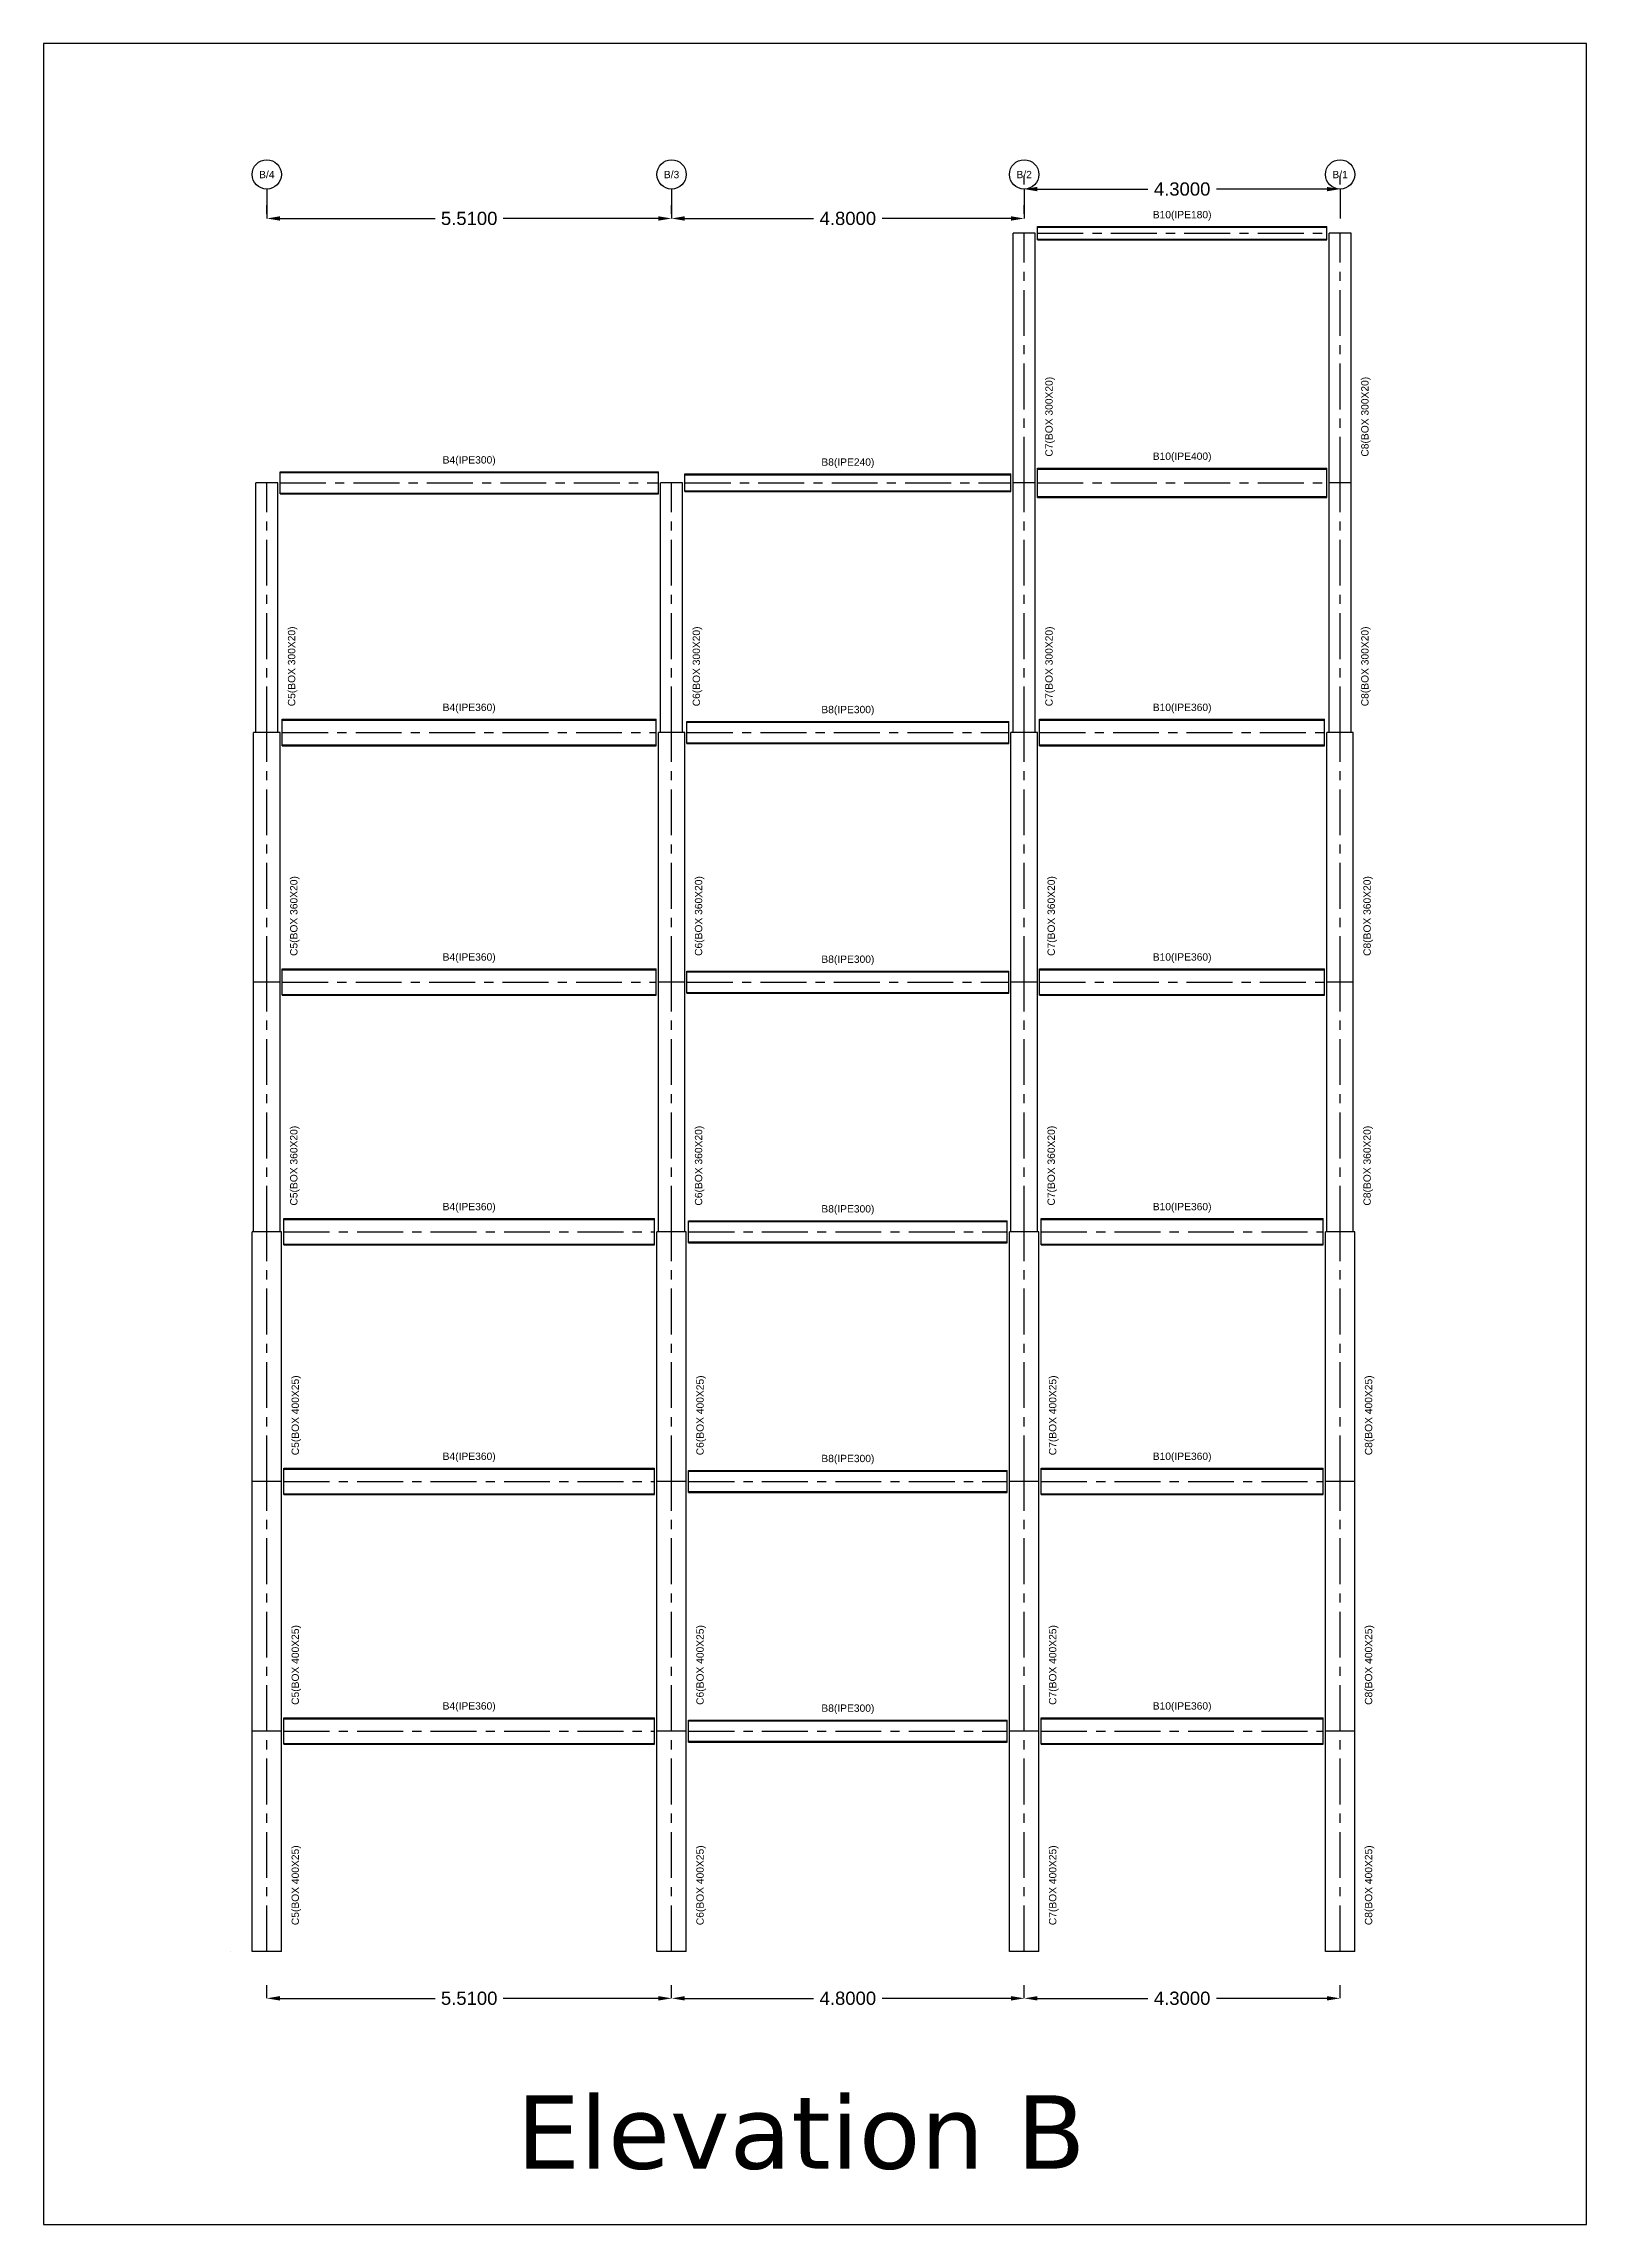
# Model space of a CAD drawing. Header units: metres. Extents: x 158 to 495, y 93 to 262.
# Drawn here: x 298.81 to 319.81, y 231.61 to 261.31 of the extents above; entities that cross this region are included whole.
import ezdxf
from ezdxf.enums import TextEntityAlignment as Align

# ---------------------------------------------------------------- set-up
doc = ezdxf.new("R2010")
doc.units = ezdxf.units.M
doc.header["$MEASUREMENT"] = 0
doc.linetypes.add('CENTER', pattern=[2, 1.25, -0.25, 0.25, -0.25])
doc.styles.get("Standard").update_dxf_attribs({"font": 'arial.ttf'})
doc.dimstyles.get("Standard").update_dxf_attribs({"dimtxt": 0.18, "dimasz": 0.18, "dimexe": 0.18, "dimexo": 0.0625, "dimgap": 0.09, "dimtad": 0, "dimtih": 1, "dimtoh": 1, "dimdec": 4, "dimzin": 0, "dimdsep": 46, "dimtxsty": 'Standard', "dimcen": 0.09, "dimadec": 0, "dimazin": 0, "dimtfac": 1, "dimtdec": 4, "dimtofl": 0, "dimtmove": 0, "dimatfit": 3, "dimfxl": 1, "dimtolj": 1, "dimtzin": 0, "dimarcsym": 0})

# ---------------------------------------------------------------- blocks, each defined once
blk = doc.blocks.new('*D149')
at = {"color": 0, "lineweight": -2, "transparency": 16777216}
for p, q in [((301.845, 234.687), (301.845, 234.865)), ((302.025, 234.685), (304.137, 234.685)), ((307.175, 234.685), (305.063, 234.685)), ((307.355, 234.687), (307.355, 234.865))]:
    blk.add_line(p, q, dxfattribs=at)
at = {"color": 0, "transparency": 16777216}
for points in [[(302.025, 234.715), (302.025, 234.655), (301.845, 234.685)], [(307.175, 234.715), (307.175, 234.655), (307.355, 234.685)]]:
    blk.add_solid(points, dxfattribs=at)
at = {"layer": 'Defpoints', "color": 0, "transparency": 16777216}
for p in [(307.355, 234.685), (301.845, 234.625), (307.355, 234.625)]:
    blk.add_point(p, dxfattribs=at)
at = {"color": 0, "transparency": 16777216, "insert": (304.6, 234.685), "char_height": 0.18, "attachment_point": 5}
blk.add_mtext('\\A1;5.5100', dxfattribs=at)
blk = doc.blocks.new('*D150')
at = {"color": 0, "lineweight": -2, "transparency": 16777216}
for p, q in [((307.355, 234.687), (307.355, 234.865)), ((307.535, 234.685), (309.288, 234.685)), ((311.975, 234.685), (310.222, 234.685)), ((312.155, 234.687), (312.155, 234.865))]:
    blk.add_line(p, q, dxfattribs=at)
at = {"color": 0, "transparency": 16777216}
for points in [[(307.535, 234.715), (307.535, 234.655), (307.355, 234.685)], [(311.975, 234.715), (311.975, 234.655), (312.155, 234.685)]]:
    blk.add_solid(points, dxfattribs=at)
at = {"layer": 'Defpoints', "color": 0, "transparency": 16777216}
for p in [(312.155, 234.685), (307.355, 234.625), (312.155, 234.625)]:
    blk.add_point(p, dxfattribs=at)
at = {"color": 0, "transparency": 16777216, "insert": (309.755, 234.685), "char_height": 0.18, "attachment_point": 5}
blk.add_mtext('\\A1;4.8000', dxfattribs=at)
blk = doc.blocks.new('*D151')
at = {"color": 0, "lineweight": -2, "transparency": 16777216}
for p, q in [((312.155, 234.687), (312.155, 234.865)), ((312.335, 234.685), (313.838, 234.685)), ((316.275, 234.685), (314.772, 234.685)), ((316.455, 234.687), (316.455, 234.865))]:
    blk.add_line(p, q, dxfattribs=at)
at = {"color": 0, "transparency": 16777216}
for points in [[(312.335, 234.715), (312.335, 234.655), (312.155, 234.685)], [(316.275, 234.715), (316.275, 234.655), (316.455, 234.685)]]:
    blk.add_solid(points, dxfattribs=at)
at = {"layer": 'Defpoints', "color": 0, "transparency": 16777216}
for p in [(316.455, 234.685), (312.155, 234.625), (316.455, 234.625)]:
    blk.add_point(p, dxfattribs=at)
at = {"color": 0, "transparency": 16777216, "insert": (314.305, 234.685), "char_height": 0.18, "attachment_point": 5}
blk.add_mtext('\\A1;4.3000', dxfattribs=at)
blk = doc.blocks.new('*D171')
at = {"color": 0, "lineweight": -2, "transparency": 16777216}
for p, q in [((301.845, 258.987), (301.845, 259.105)), ((307.355, 258.987), (307.355, 259.105)), ((302.025, 258.925), (304.137, 258.925)), ((307.175, 258.925), (305.063, 258.925))]:
    blk.add_line(p, q, dxfattribs=at)
at = {"color": 0, "transparency": 16777216}
for points in [[(302.025, 258.955), (302.025, 258.895), (301.845, 258.925)], [(307.175, 258.955), (307.175, 258.895), (307.355, 258.925)]]:
    blk.add_solid(points, dxfattribs=at)
at = {"layer": 'Defpoints', "color": 0, "transparency": 16777216}
for p in [(301.845, 258.925), (307.355, 258.925), (307.355, 258.925)]:
    blk.add_point(p, dxfattribs=at)
at = {"color": 0, "transparency": 16777216, "insert": (304.6, 258.925), "char_height": 0.18, "attachment_point": 5}
blk.add_mtext('\\A1;5.5100', dxfattribs=at)
blk = doc.blocks.new('*D172')
at = {"color": 0, "lineweight": -2, "transparency": 16777216}
for p, q in [((307.355, 258.987), (307.355, 259.105)), ((312.155, 258.987), (312.155, 259.105)), ((307.535, 258.925), (309.288, 258.925)), ((311.975, 258.925), (310.222, 258.925))]:
    blk.add_line(p, q, dxfattribs=at)
at = {"color": 0, "transparency": 16777216}
for points in [[(307.535, 258.955), (307.535, 258.895), (307.355, 258.925)], [(311.975, 258.955), (311.975, 258.895), (312.155, 258.925)]]:
    blk.add_solid(points, dxfattribs=at)
at = {"layer": 'Defpoints', "color": 0, "transparency": 16777216}
for p in [(307.355, 258.925), (312.155, 258.925), (312.155, 258.925)]:
    blk.add_point(p, dxfattribs=at)
at = {"color": 0, "transparency": 16777216, "insert": (309.755, 258.925), "char_height": 0.18, "attachment_point": 5}
blk.add_mtext('\\A1;4.8000', dxfattribs=at)
blk = doc.blocks.new('*D173')
at = {"color": 0, "lineweight": -2, "transparency": 16777216}
for p, q in [((312.155, 259.387), (312.155, 259.505)), ((312.335, 259.325), (313.838, 259.325)), ((316.275, 259.325), (314.772, 259.325)), ((316.455, 259.387), (316.455, 259.505))]:
    blk.add_line(p, q, dxfattribs=at)
at = {"color": 0, "transparency": 16777216}
for points in [[(312.335, 259.355), (312.335, 259.295), (312.155, 259.325)], [(316.275, 259.355), (316.275, 259.295), (316.455, 259.325)]]:
    blk.add_solid(points, dxfattribs=at)
at = {"layer": 'Defpoints', "color": 0, "transparency": 16777216}
for p in [(312.155, 259.325), (316.455, 259.325), (316.455, 259.325)]:
    blk.add_point(p, dxfattribs=at)
at = {"color": 0, "transparency": 16777216, "insert": (314.305, 259.325), "char_height": 0.18, "attachment_point": 5}
blk.add_mtext('\\A1;4.3000', dxfattribs=at)

msp = doc.modelspace()

# ---------------------------------------------------------------- linework, layer by layer
for p, q in [((298.80744, 261.3064), (298.80744, 231.6064)), ((319.80744, 261.3064), (298.80744, 261.3064)), ((319.80744, 231.6064), (319.80744, 261.3064)), ((298.80744, 231.6064), (319.80744, 231.6064))]:
    msp.add_line(p, q)
at = {"linetype": 'CENTER', "ltscale": 0.5}
for p, q in [((301.84489, 259.32499), (301.84489, 258.92499)), ((307.35489, 259.32499), (307.35489, 258.92499)), ((312.15489, 259.32499), (312.15489, 258.92499)), ((316.45489, 259.32499), (316.45489, 258.92499)), ((312.15489, 255.32499), (312.15489, 258.72499)), ((312.33489, 258.72499), (316.27489, 258.72499)), ((316.45489, 255.32499), (316.45489, 258.72499)), ((301.84489, 251.92499), (301.84489, 255.32499)), ((302.02489, 255.32499), (307.17489, 255.32499)), ((307.35489, 251.92499), (307.35489, 255.32499)), ((307.53489, 255.32499), (311.97489, 255.32499)), ((312.15489, 251.92499), (312.15489, 255.32499)), ((312.33489, 255.32499), (316.27489, 255.32499)), ((316.45489, 251.92499), (316.45489, 255.32499)), ((301.84489, 248.52499), (301.84489, 251.92499)), ((302.05489, 251.92499), (307.14489, 251.92499)), ((307.35489, 248.52499), (307.35489, 251.92499)), ((307.56489, 251.92499), (311.94489, 251.92499)), ((312.15489, 248.52499), (312.15489, 251.92499)), ((312.36489, 251.92499), (316.24489, 251.92499)), ((316.45489, 248.52499), (316.45489, 251.92499)), ((301.84489, 245.12499), (301.84489, 248.52499)), ((302.05489, 248.52499), (307.14489, 248.52499)), ((307.35489, 245.12499), (307.35489, 248.52499)), ((307.56489, 248.52499), (311.94489, 248.52499)), ((312.15489, 245.12499), (312.15489, 248.52499)), ((312.36489, 248.52499), (316.24489, 248.52499)), ((316.45489, 245.12499), (316.45489, 248.52499)), ((301.84489, 241.72499), (301.84489, 245.12499)), ((302.07489, 245.12499), (307.12489, 245.12499)), ((307.35489, 241.72499), (307.35489, 245.12499)), ((307.58489, 245.12499), (311.92489, 245.12499)), ((312.15489, 241.72499), (312.15489, 245.12499)), ((312.38489, 245.12499), (316.22489, 245.12499)), ((316.45489, 241.72499), (316.45489, 245.12499)), ((301.84489, 238.32499), (301.84489, 241.72499)), ((302.07489, 241.72499), (307.12489, 241.72499)), ((307.35489, 238.32499), (307.35489, 241.72499)), ((307.58489, 241.72499), (311.92489, 241.72499)), ((312.15489, 238.32499), (312.15489, 241.72499)), ((312.38489, 241.72499), (316.22489, 241.72499)), ((316.45489, 238.32499), (316.45489, 241.72499)), ((301.84489, 235.32499), (301.84489, 238.32499)), ((302.07489, 238.32499), (307.12489, 238.32499)), ((307.35489, 235.32499), (307.35489, 238.32499)), ((307.58489, 238.32499), (311.92489, 238.32499)), ((312.15489, 235.32499), (312.15489, 238.32499)), ((312.38489, 238.32499), (316.22489, 238.32499)), ((316.45489, 235.32499), (316.45489, 238.32499)), ((301.34489, 235.32499), (301.34489, 235.32499)), ((301.34489, 235.32499), (301.34489, 235.32499))]:
    msp.add_line(p, q, dxfattribs=at)
at = {"linetype": 'Continuous'}
for p, q in [((312.00489, 255.32499), (312.00489, 258.72499)), ((312.00489, 255.32499), (312.00489, 258.72499)), ((312.30489, 258.72499), (312.00489, 258.72499)), ((312.30489, 255.32499), (312.30489, 258.72499)), ((312.33489, 258.81499), (316.27489, 258.81499)), ((312.33489, 258.63499), (312.33489, 258.81499)), ((312.33489, 258.80699), (316.27489, 258.80699)), ((312.33489, 258.80699), (316.27489, 258.80699)), ((316.27489, 258.63499), (316.27489, 258.81499)), ((316.30489, 255.32499), (316.30489, 258.72499)), ((316.30489, 255.32499), (316.30489, 258.72499)), ((316.60489, 258.72499), (316.30489, 258.72499)), ((316.60489, 255.32499), (316.60489, 258.72499)), ((312.33489, 258.64299), (316.27489, 258.64299)), ((312.33489, 258.63499), (316.27489, 258.63499)), ((312.33489, 258.63499), (316.27489, 258.63499)), ((302.02489, 255.47499), (307.17489, 255.47499)), ((302.02489, 255.17499), (302.02489, 255.47499)), ((302.02489, 255.46429), (307.17489, 255.46429)), ((302.02489, 255.46429), (307.17489, 255.46429)), ((307.17489, 255.17499), (307.17489, 255.47499)), ((307.53489, 255.44499), (311.97489, 255.44499)), ((307.53489, 255.20499), (307.53489, 255.44499)), ((307.53489, 255.43519), (311.97489, 255.43519)), ((307.53489, 255.43519), (311.97489, 255.43519)), ((311.97489, 255.20499), (311.97489, 255.44499)), ((312.33489, 255.52499), (316.27489, 255.52499)), ((312.33489, 255.12499), (312.33489, 255.52499)), ((312.33489, 255.51149), (316.27489, 255.51149)), ((312.33489, 255.51149), (316.27489, 255.51149)), ((316.27489, 255.12499), (316.27489, 255.52499)), ((301.69489, 251.92499), (301.69489, 255.32499)), ((301.69489, 251.92499), (301.69489, 255.32499)), ((301.99489, 255.32499), (301.69489, 255.32499)), ((301.99489, 251.92499), (301.99489, 255.32499)), ((302.02489, 255.18569), (307.17489, 255.18569)), ((302.02489, 255.17499), (307.17489, 255.17499)), ((302.02489, 255.17499), (307.17489, 255.17499)), ((307.20489, 251.92499), (307.20489, 255.32499)), ((307.20489, 251.92499), (307.20489, 255.32499)), ((307.50489, 255.32499), (307.20489, 255.32499)), ((307.50489, 251.92499), (307.50489, 255.32499)), ((307.53489, 255.21479), (311.97489, 255.21479)), ((307.53489, 255.20499), (311.97489, 255.20499)), ((307.53489, 255.20499), (311.97489, 255.20499)), ((312.30489, 255.32499), (312.00489, 255.32499)), ((312.00489, 251.92499), (312.00489, 255.32499)), ((312.00489, 251.92499), (312.00489, 255.32499)), ((312.30489, 255.32499), (312.00489, 255.32499)), ((312.30489, 251.92499), (312.30489, 255.32499)), ((312.33489, 255.13849), (316.27489, 255.13849)), ((312.33489, 255.12499), (316.27489, 255.12499)), ((312.33489, 255.12499), (316.27489, 255.12499)), ((316.60489, 255.32499), (316.30489, 255.32499)), ((316.30489, 251.92499), (316.30489, 255.32499)), ((316.30489, 251.92499), (316.30489, 255.32499)), ((316.60489, 255.32499), (316.30489, 255.32499)), ((316.60489, 251.92499), (316.60489, 255.32499)), ((301.66489, 248.52499), (301.66489, 251.92499)), ((301.66489, 248.52499), (301.66489, 251.92499)), ((302.02489, 251.92499), (301.66489, 251.92499)), ((301.99489, 251.92499), (301.69489, 251.92499)), ((302.02489, 248.52499), (302.02489, 251.92499)), ((302.05489, 252.10499), (307.14489, 252.10499)), ((302.05489, 251.74499), (302.05489, 252.10499)), ((302.05489, 252.09229), (307.14489, 252.09229)), ((302.05489, 252.09229), (307.14489, 252.09229)), ((307.14489, 251.74499), (307.14489, 252.10499)), ((307.17489, 248.52499), (307.17489, 251.92499)), ((307.17489, 248.52499), (307.17489, 251.92499)), ((307.53489, 251.92499), (307.17489, 251.92499)), ((307.50489, 251.92499), (307.20489, 251.92499)), ((307.53489, 248.52499), (307.53489, 251.92499)), ((307.56489, 252.07499), (311.94489, 252.07499)), ((307.56489, 251.77499), (307.56489, 252.07499)), ((307.56489, 252.06429), (311.94489, 252.06429)), ((307.56489, 252.06429), (311.94489, 252.06429)), ((311.94489, 251.77499), (311.94489, 252.07499)), ((311.97489, 248.52499), (311.97489, 251.92499)), ((311.97489, 248.52499), (311.97489, 251.92499)), ((312.33489, 251.92499), (311.97489, 251.92499)), ((312.30489, 251.92499), (312.00489, 251.92499)), ((312.33489, 248.52499), (312.33489, 251.92499)), ((312.36489, 252.10499), (316.24489, 252.10499)), ((312.36489, 251.74499), (312.36489, 252.10499)), ((312.36489, 252.09229), (316.24489, 252.09229)), ((312.36489, 252.09229), (316.24489, 252.09229)), ((316.24489, 251.74499), (316.24489, 252.10499)), ((316.27489, 248.52499), (316.27489, 251.92499)), ((316.27489, 248.52499), (316.27489, 251.92499)), ((316.63489, 251.92499), (316.27489, 251.92499)), ((316.60489, 251.92499), (316.30489, 251.92499)), ((316.63489, 248.52499), (316.63489, 251.92499)), ((302.05489, 251.75769), (307.14489, 251.75769)), ((302.05489, 251.74499), (307.14489, 251.74499)), ((302.05489, 251.74499), (307.14489, 251.74499)), ((307.56489, 251.78569), (311.94489, 251.78569)), ((307.56489, 251.77499), (311.94489, 251.77499)), ((307.56489, 251.77499), (311.94489, 251.77499)), ((312.36489, 251.75769), (316.24489, 251.75769)), ((312.36489, 251.74499), (316.24489, 251.74499)), ((312.36489, 251.74499), (316.24489, 251.74499)), ((302.05489, 248.70499), (307.14489, 248.70499)), ((302.05489, 248.34499), (302.05489, 248.70499)), ((302.05489, 248.69229), (307.14489, 248.69229)), ((302.05489, 248.69229), (307.14489, 248.69229)), ((307.14489, 248.34499), (307.14489, 248.70499)), ((307.56489, 248.67499), (311.94489, 248.67499)), ((307.56489, 248.37499), (307.56489, 248.67499)), ((307.56489, 248.66429), (311.94489, 248.66429)), ((307.56489, 248.66429), (311.94489, 248.66429)), ((311.94489, 248.37499), (311.94489, 248.67499)), ((312.36489, 248.70499), (316.24489, 248.70499)), ((312.36489, 248.34499), (312.36489, 248.70499)), ((312.36489, 248.69229), (316.24489, 248.69229)), ((312.36489, 248.69229), (316.24489, 248.69229)), ((316.24489, 248.34499), (316.24489, 248.70499)), ((302.02489, 248.52499), (301.66489, 248.52499)), ((301.66489, 245.12499), (301.66489, 248.52499)), ((301.66489, 245.12499), (301.66489, 248.52499)), ((302.02489, 248.52499), (301.66489, 248.52499)), ((302.02489, 245.12499), (302.02489, 248.52499)), ((302.05489, 248.35769), (307.14489, 248.35769)), ((302.05489, 248.34499), (307.14489, 248.34499)), ((302.05489, 248.34499), (307.14489, 248.34499)), ((307.53489, 248.52499), (307.17489, 248.52499)), ((307.17489, 245.12499), (307.17489, 248.52499)), ((307.17489, 245.12499), (307.17489, 248.52499)), ((307.53489, 248.52499), (307.17489, 248.52499)), ((307.53489, 245.12499), (307.53489, 248.52499)), ((307.56489, 248.38569), (311.94489, 248.38569)), ((307.56489, 248.37499), (311.94489, 248.37499)), ((307.56489, 248.37499), (311.94489, 248.37499)), ((312.33489, 248.52499), (311.97489, 248.52499)), ((311.97489, 245.12499), (311.97489, 248.52499)), ((311.97489, 245.12499), (311.97489, 248.52499)), ((312.33489, 248.52499), (311.97489, 248.52499)), ((312.33489, 245.12499), (312.33489, 248.52499)), ((312.36489, 248.35769), (316.24489, 248.35769)), ((312.36489, 248.34499), (316.24489, 248.34499)), ((312.36489, 248.34499), (316.24489, 248.34499)), ((316.63489, 248.52499), (316.27489, 248.52499)), ((316.27489, 245.12499), (316.27489, 248.52499)), ((316.27489, 245.12499), (316.27489, 248.52499)), ((316.63489, 248.52499), (316.27489, 248.52499)), ((316.63489, 245.12499), (316.63489, 248.52499)), ((301.64489, 241.72499), (301.64489, 245.12499)), ((301.64489, 241.72499), (301.64489, 245.12499)), ((302.04489, 245.12499), (301.64489, 245.12499)), ((302.02489, 245.12499), (301.66489, 245.12499)), ((302.04489, 241.72499), (302.04489, 245.12499)), ((302.07489, 245.30499), (307.12489, 245.30499)), ((302.07489, 244.94499), (302.07489, 245.30499)), ((302.07489, 245.29229), (307.12489, 245.29229)), ((302.07489, 245.29229), (307.12489, 245.29229)), ((307.12489, 244.94499), (307.12489, 245.30499)), ((307.15489, 241.72499), (307.15489, 245.12499)), ((307.15489, 241.72499), (307.15489, 245.12499)), ((307.55489, 245.12499), (307.15489, 245.12499)), ((307.53489, 245.12499), (307.17489, 245.12499)), ((307.55489, 241.72499), (307.55489, 245.12499)), ((307.58489, 245.27499), (311.92489, 245.27499)), ((307.58489, 244.97499), (307.58489, 245.27499)), ((307.58489, 245.26429), (311.92489, 245.26429)), ((307.58489, 245.26429), (311.92489, 245.26429)), ((311.92489, 244.97499), (311.92489, 245.27499)), ((311.95489, 241.72499), (311.95489, 245.12499)), ((311.95489, 241.72499), (311.95489, 245.12499)), ((312.35489, 245.12499), (311.95489, 245.12499)), ((312.33489, 245.12499), (311.97489, 245.12499)), ((312.35489, 241.72499), (312.35489, 245.12499)), ((312.38489, 245.30499), (316.22489, 245.30499)), ((312.38489, 244.94499), (312.38489, 245.30499)), ((312.38489, 245.29229), (316.22489, 245.29229)), ((312.38489, 245.29229), (316.22489, 245.29229)), ((316.22489, 244.94499), (316.22489, 245.30499)), ((316.25489, 241.72499), (316.25489, 245.12499)), ((316.25489, 241.72499), (316.25489, 245.12499)), ((316.65489, 245.12499), (316.25489, 245.12499)), ((316.63489, 245.12499), (316.27489, 245.12499)), ((316.65489, 241.72499), (316.65489, 245.12499)), ((302.07489, 244.95769), (307.12489, 244.95769)), ((302.07489, 244.94499), (307.12489, 244.94499)), ((302.07489, 244.94499), (307.12489, 244.94499)), ((307.58489, 244.98569), (311.92489, 244.98569)), ((307.58489, 244.97499), (311.92489, 244.97499)), ((307.58489, 244.97499), (311.92489, 244.97499)), ((312.38489, 244.95769), (316.22489, 244.95769)), ((312.38489, 244.94499), (316.22489, 244.94499)), ((312.38489, 244.94499), (316.22489, 244.94499)), ((302.07489, 241.90499), (307.12489, 241.90499)), ((302.07489, 241.54499), (302.07489, 241.90499)), ((302.07489, 241.89229), (307.12489, 241.89229)), ((302.07489, 241.89229), (307.12489, 241.89229)), ((307.12489, 241.54499), (307.12489, 241.90499)), ((307.58489, 241.87499), (311.92489, 241.87499)), ((307.58489, 241.57499), (307.58489, 241.87499)), ((307.58489, 241.86429), (311.92489, 241.86429)), ((307.58489, 241.86429), (311.92489, 241.86429)), ((311.92489, 241.57499), (311.92489, 241.87499)), ((312.38489, 241.90499), (316.22489, 241.90499)), ((312.38489, 241.54499), (312.38489, 241.90499)), ((312.38489, 241.89229), (316.22489, 241.89229)), ((312.38489, 241.89229), (316.22489, 241.89229)), ((316.22489, 241.54499), (316.22489, 241.90499)), ((302.04489, 241.72499), (301.64489, 241.72499)), ((301.64489, 238.32499), (301.64489, 241.72499)), ((301.64489, 238.32499), (301.64489, 241.72499)), ((302.04489, 241.72499), (301.64489, 241.72499)), ((302.04489, 238.32499), (302.04489, 241.72499)), ((302.07489, 241.55769), (307.12489, 241.55769)), ((302.07489, 241.54499), (307.12489, 241.54499)), ((302.07489, 241.54499), (307.12489, 241.54499)), ((307.55489, 241.72499), (307.15489, 241.72499)), ((307.15489, 238.32499), (307.15489, 241.72499)), ((307.15489, 238.32499), (307.15489, 241.72499)), ((307.55489, 241.72499), (307.15489, 241.72499)), ((307.55489, 238.32499), (307.55489, 241.72499)), ((307.58489, 241.58569), (311.92489, 241.58569)), ((307.58489, 241.57499), (311.92489, 241.57499)), ((307.58489, 241.57499), (311.92489, 241.57499)), ((312.35489, 241.72499), (311.95489, 241.72499)), ((311.95489, 238.32499), (311.95489, 241.72499)), ((311.95489, 238.32499), (311.95489, 241.72499)), ((312.35489, 241.72499), (311.95489, 241.72499)), ((312.35489, 238.32499), (312.35489, 241.72499)), ((312.38489, 241.55769), (316.22489, 241.55769)), ((312.38489, 241.54499), (316.22489, 241.54499)), ((312.38489, 241.54499), (316.22489, 241.54499)), ((316.65489, 241.72499), (316.25489, 241.72499)), ((316.25489, 238.32499), (316.25489, 241.72499)), ((316.25489, 238.32499), (316.25489, 241.72499)), ((316.65489, 241.72499), (316.25489, 241.72499)), ((316.65489, 238.32499), (316.65489, 241.72499)), ((302.07489, 238.50499), (307.12489, 238.50499)), ((302.07489, 238.14499), (302.07489, 238.50499)), ((302.07489, 238.49229), (307.12489, 238.49229)), ((302.07489, 238.49229), (307.12489, 238.49229)), ((307.12489, 238.14499), (307.12489, 238.50499)), ((312.38489, 238.50499), (316.22489, 238.50499)), ((312.38489, 238.14499), (312.38489, 238.50499)), ((312.38489, 238.49229), (316.22489, 238.49229)), ((312.38489, 238.49229), (316.22489, 238.49229)), ((316.22489, 238.14499), (316.22489, 238.50499)), ((301.64489, 235.32499), (301.64489, 238.32499)), ((301.64489, 235.32499), (301.64489, 238.32499)), ((302.04489, 238.32499), (301.64489, 238.32499)), ((302.04489, 238.32499), (301.64489, 238.32499)), ((302.04489, 235.32499), (302.04489, 238.32499)), ((307.15489, 235.32499), (307.15489, 238.32499)), ((307.15489, 235.32499), (307.15489, 238.32499)), ((307.55489, 238.32499), (307.15489, 238.32499)), ((307.55489, 238.32499), (307.15489, 238.32499)), ((307.55489, 235.32499), (307.55489, 238.32499)), ((307.58489, 238.47499), (311.92489, 238.47499)), ((307.58489, 238.17499), (307.58489, 238.47499)), ((307.58489, 238.46429), (311.92489, 238.46429)), ((307.58489, 238.46429), (311.92489, 238.46429)), ((311.92489, 238.17499), (311.92489, 238.47499)), ((311.95489, 235.32499), (311.95489, 238.32499)), ((311.95489, 235.32499), (311.95489, 238.32499)), ((312.35489, 238.32499), (311.95489, 238.32499)), ((312.35489, 238.32499), (311.95489, 238.32499)), ((312.35489, 235.32499), (312.35489, 238.32499)), ((316.25489, 235.32499), (316.25489, 238.32499)), ((316.25489, 235.32499), (316.25489, 238.32499)), ((316.65489, 238.32499), (316.25489, 238.32499)), ((316.65489, 238.32499), (316.25489, 238.32499)), ((316.65489, 235.32499), (316.65489, 238.32499)), ((302.07489, 238.15769), (307.12489, 238.15769)), ((302.07489, 238.14499), (307.12489, 238.14499)), ((302.07489, 238.14499), (307.12489, 238.14499)), ((307.58489, 238.18569), (311.92489, 238.18569)), ((307.58489, 238.17499), (311.92489, 238.17499)), ((307.58489, 238.17499), (311.92489, 238.17499)), ((312.38489, 238.15769), (316.22489, 238.15769)), ((312.38489, 238.14499), (316.22489, 238.14499)), ((312.38489, 238.14499), (316.22489, 238.14499)), ((302.04489, 235.32499), (301.64489, 235.32499)), ((307.55489, 235.32499), (307.15489, 235.32499)), ((312.35489, 235.32499), (311.95489, 235.32499)), ((316.65489, 235.32499), (316.25489, 235.32499))]:
    msp.add_line(p, q, dxfattribs=at)
for centre in [(301.84489, 259.52499), (307.35489, 259.52499), (312.15489, 259.52499), (316.45489, 259.52499)]:
    msp.add_circle(centre, 0.2, dxfattribs=at)

# ---------------------------------------------------------------- texts
for s, p in [('B/4', (301.84489, 259.52499)), ('B/3', (307.35489, 259.52499)), ('B/2', (312.15489, 259.52499)), ('B/1', (316.45489, 259.52499)), ('B10(IPE180)', (314.30489, 258.96499)), ('B10(IPE400)', (314.30489, 255.67499)), ('B4(IPE300)', (304.59989, 255.62499)), ('B8(IPE240)', (309.75489, 255.59499)), ('B4(IPE360)', (304.59989, 252.25499)), ('B8(IPE300)', (309.75489, 252.22499)), ('B10(IPE360)', (314.30489, 252.25499)), ('B4(IPE360)', (304.59989, 248.85499)), ('B8(IPE300)', (309.75489, 248.82499)), ('B10(IPE360)', (314.30489, 248.85499)), ('B4(IPE360)', (304.59989, 245.45499)), ('B8(IPE300)', (309.75489, 245.42499)), ('B10(IPE360)', (314.30489, 245.45499)), ('B4(IPE360)', (304.59989, 242.05499)), ('B8(IPE300)', (309.75489, 242.02499)), ('B10(IPE360)', (314.30489, 242.05499)), ('B4(IPE360)', (304.59989, 238.65499)), ('B8(IPE300)', (309.75489, 238.62499)), ('B10(IPE360)', (314.30489, 238.65499))]:
    msp.add_text(s, height=0.1).set_placement(p, align=Align.MIDDLE)
for s, p in [('C7(BOX 300X20)', (312.50489, 256.22499)), ('C8(BOX 300X20)', (316.80489, 256.22499)), ('C5(BOX 300X20)', (302.19489, 252.82499)), ('C6(BOX 300X20)', (307.70489, 252.82499)), ('C7(BOX 300X20)', (312.50489, 252.82499)), ('C8(BOX 300X20)', (316.80489, 252.82499)), ('C5(BOX 360X20)', (302.22489, 249.42499)), ('C6(BOX 360X20)', (307.73489, 249.42499)), ('C7(BOX 360X20)', (312.53489, 249.42499)), ('C8(BOX 360X20)', (316.83489, 249.42499)), ('C5(BOX 360X20)', (302.22489, 246.02499)), ('C6(BOX 360X20)', (307.73489, 246.02499)), ('C7(BOX 360X20)', (312.53489, 246.02499)), ('C8(BOX 360X20)', (316.83489, 246.02499)), ('C5(BOX 400X25)', (302.24489, 242.62499)), ('C6(BOX 400X25)', (307.75489, 242.62499)), ('C7(BOX 400X25)', (312.55489, 242.62499)), ('C8(BOX 400X25)', (316.85489, 242.62499)), ('C5(BOX 400X25)', (302.24489, 239.22499)), ('C6(BOX 400X25)', (307.75489, 239.22499)), ('C7(BOX 400X25)', (312.55489, 239.22499)), ('C8(BOX 400X25)', (316.85489, 239.22499)), ('C5(BOX 400X25)', (302.24489, 236.22499)), ('C6(BOX 400X25)', (307.75489, 236.22499)), ('C7(BOX 400X25)', (312.55489, 236.22499)), ('C8(BOX 400X25)', (316.85489, 236.22499))]:
    msp.add_text(s, height=0.1, rotation=90).set_placement(p, align=Align.MIDDLE)
at = {"insert": (305.24114, 233.36456), "char_height": 1, "attachment_point": 1}
msp.add_mtext_dynamic_manual_height_columns('{\\fVerdana|b0|i0|c0|p34;Elevation B}', width=10.4806446, gutter_width=1, heights=[2.9758], dxfattribs=at)

# ---------------------------------------------------------------- dimensions: what is measured, and where the dimension line sits
for base, p1, p2, picture, middle in [((316.45489, 259.32499), (312.15489, 259.32499), (316.45489, 259.32499), '*D173', (314.30489, 259.32499)), ((307.35489, 258.92499), (301.84489, 258.92499), (307.35489, 258.92499), '*D171', (304.59989, 258.92499)), ((312.15489, 258.92499), (307.35489, 258.92499), (312.15489, 258.92499), '*D172', (309.75489, 258.92499)), ((307.35489, 234.68499), (301.84489, 234.62499), (307.35489, 234.62499), '*D149', (304.59989, 234.68499)), ((312.15489, 234.68499), (307.35489, 234.62499), (312.15489, 234.62499), '*D150', (309.75489, 234.68499)), ((316.45489, 234.68499), (312.15489, 234.62499), (316.45489, 234.62499), '*D151', (314.30489, 234.68499))]:
    dim = msp.add_linear_dim(base=base, p1=p1, p2=p2, dimstyle='Standard')
    dim.commit()
    dim.dimension.update_dxf_attribs({"geometry": picture, "text_midpoint": middle})

doc.saveas('drawing.dxf')
